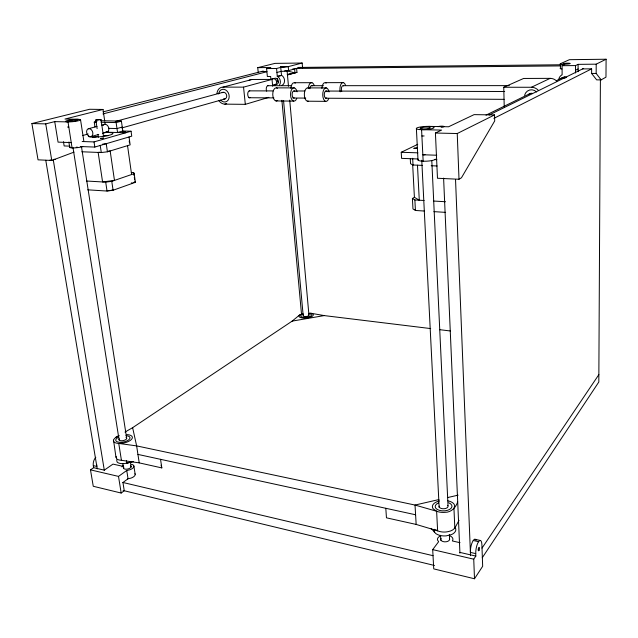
<?xml version="1.0" encoding="UTF-8"?>
<svg xmlns="http://www.w3.org/2000/svg" width="638" height="638" viewBox="0 0 638 638"><rect width="100%" height="100%" fill="white"/><g stroke="black" fill="none" stroke-linecap="round" stroke-linejoin="round"><path stroke-width="0.96" d="M561.903 68.976A6.436 0.805 -2.6 0 1 560.427 68.258L560.395 63.728L569.415 59.685L606.1 59.23L605.972 77.166L601.132 79.87L596.658 79.878L591.625 73.466L591.633 68.848L582.598 68.92M601.132 79.87L596.163 73.434L596.203 64.167L606.1 59.23M600.406 79.279L598.819 382.01L482.264 557.748M116.69 459.815L117.065 461.984A9.626 4.243 -11.5 0 0 124.33 463.619L133.549 461.585M160.553 459.328L161.797 467.901L139.22 462.877L121.427 460.309A9.642 4.219 -11.4 0 1 116.531 458.642L116.156 456.489M116.02 457.629L113.484 439.734L115.63 437.453L119.027 435.499M216.944 93.427L217.406 91.378A8.661 6.851 72.2 0 1 222.973 87.127L252.002 79.487L272.019 79.407L272.665 86.21M100.995 119.489L95.844 120.072L100.995 119.489L103.523 136.604M455.58 526.549C454.16 530.409 449.575 531.558 445.906 531.996A11.141 6.149 -1.1 0 1 437.62 530.832L416.159 524.428L386.461 517.825L385.807 508.295M459.001 520.361L454.83 528.112L453.953 508.55L454.703 505.463L453.937 503.964A11.213 5.981 -1.3 0 0 447.908 500.838M457.693 501.835C455.819 507.609 451.313 512.378 444.957 512.354A11.213 5.981 -1.3 0 1 436.623 511.237L415.027 505.057L136.636 445.89L118.756 443.434A9.69 4.099 -11.1 0 1 113.851 441.831L113.341 440.842M474.497 578.77L482.663 566.281L481.889 544.541A8.757 2.719 -79.9 0 0 478.54 541.718A8.757 2.719 -79.9 0 0 475.733 553.625L475.828 556.089L473.739 559.183L474.497 578.77L433.728 568.881L432.7 549.621L438.617 541.718L437.469 539.963A7.76 4.386 -1 0 1 440.523 535.912M482.009 548.106L598.859 374.626M562.15 78.235L562.325 77.988A3.661 3.557 86.9 0 1 566.624 77.389M564.789 76.935L564.415 77.445A3.637 3.541 88.3 0 0 564.064 78.322M302.571 313.601L299.174 315.379L299.126 316.679A7.225 2.496 -5.3 0 0 307.907 317.78A7.225 2.496 -5.3 0 0 313.059 314.287L311.208 313.314A7.225 2.496 -5.3 0 0 309.733 313.035M124.976 432.085L132.624 427.683L292.156 321.121L299.916 314.717M418.073 159.54A8.796 1.81 -3.3 0 0 424.262 161.239A8.796 1.81 -3.3 0 0 434.797 159.644L435.427 159.149M123.541 465.461A6.723 3.015 -11.6 0 0 122.265 466.203L112.982 464.105L104.297 470.158L93.65 467.694L90.484 469.863L93.26 486.276L121.172 493.046L124.251 490.766L122.943 482.488L128.047 478.763L126.747 470.485L129.578 469.871A6.723 3.015 -11.6 0 0 133.884 466.011L133.509 465.293A6.723 3.015 -11.6 0 0 131.54 464.328M90.484 469.863L118.508 476.395L126.747 470.485M121.914 466.888L123.541 465.74M423.154 161.215L421.582 129.666L441.568 130.096L435.419 133.023L437.477 178.257L459.009 179.254L461.457 177.779L494.697 120.941L494.53 114.92L474.098 114.633L448.554 126.779L428.784 126.38M424.19 211.026L415.426 210.468L412.969 208.929L412.411 198.482L414.405 197.317L419.278 200.212L417.475 165.186M115.63 437.453L118.947 435.882M493.884 118.365L591.601 68.864M435.419 133.023L457.239 133.533L494.53 114.92M489.123 115.007L583.626 68.41M486.012 115.143L529.747 93.722M556.519 80.603L561.871 77.98M575.54 70.204L578.108 68.96M417.906 158.966L401.581 158.36L401.238 152.275L417.73 144.332M504.227 106.937L503.757 87.254L531.39 87.27L550.139 78.354A9.522 9.203 80.6 0 1 556.719 81.146M558.848 78.929A6.404 6.228 86.9 0 1 561.711 75.029L562.126 74.901L562.07 65.698L575.532 65.57L578.1 64.358L596.203 64.167M562.07 65.698L564.718 64.494A6.452 0.774 -2.7 0 1 560.395 63.728M503.757 87.254L523.607 78.458L550.139 78.354M104.712 121.013L103.013 109.457L89.615 109.273L31.9 123.557L38.033 159.835L51.774 160.465L74.008 152.131M87.701 189.829L107.032 191.041L113.086 190.244L135.392 182.316L134.171 173.632L133.637 172.563L131.34 172.443M82.717 146.62L82.597 146.668A7.457 1.196 -6.6 0 1 73.673 147.928A7.457 1.196 -6.6 0 1 69.901 147.011M86.401 181.017L105.701 182.125L111.77 181.344L134.171 173.632M286.933 70.491L284.668 70.906M81.863 151.772L101.29 152.546L107.423 151.804L130.144 144.858L129.043 136.963M218.746 100.477A8.661 6.851 72.2 0 0 224.831 104.138L245.319 104.345L268.869 97.335M49.469 160.361L51.319 159.811M80.372 146.533L94.815 147.067L131.739 136.165L131.053 131.229L122.807 131.013L117.552 132.513L116.124 122.576L101.003 122.249M82.15 141.516L94.033 141.915L131.053 131.229M224.831 104.138L226.689 103.603M287.435 75.013L296.957 72.349L296.622 68.457M122.249 127.074L116.977 128.549L108.779 128.342M108.061 131.707L106.299 132.202L125.822 132.744M91.106 136.58A4.139 2.975 69.6 0 0 91.481 129.897A4.139 2.975 69.6 0 0 86.593 131.54A4.139 2.975 69.6 0 0 91.106 136.58L98.762 134.427M102.59 133.35L108.332 131.731M121.73 127.967L225.086 98.914M272.936 85.46L274.85 84.926M82.493 135.575L88.164 134.004M222.973 87.127L243.541 87.135L272.019 79.407M116.124 122.576L121.411 121.14L122.807 131.013M88.331 128.772L96.984 126.428M101.793 125.128L104.68 124.346M115.247 121.483L222.917 92.335M270.975 79.327L272.897 78.801M302.587 67.867L302.173 63.034L288.248 66.631A5.471 0.598 -4.5 0 1 280.72 67.421L276.565 68.481L277.299 76.432L281.757 75.428A5.567 4.57 73.8 0 1 284.54 80.906A5.567 4.57 73.8 0 1 281.557 85.508M277.299 76.432L281.525 75.324L280.72 67.421M276.932 72.461L281.079 71.376A5.463 0.614 -4.5 0 0 288.599 70.579L300.554 67.421M94.99 127.01L94.257 122.105L96.936 121.395M102.925 113.931L266.612 71.807M103.029 111.889L263.271 71.049M31.9 123.557L45.745 123.884L54.732 121.619L67.963 121.906A7.52 1.029 -6.2 0 0 80.372 120.048A7.52 1.029 -6.2 0 0 70.826 119.864A7.52 1.029 -6.2 0 0 68.019 121.914L72.078 147.92M103.013 109.457L64.988 119.035L78.147 119.298M270.919 79.407L270.64 76.472L267.362 76.488L266.604 68.577L270.799 67.516L257.744 67.652L258.223 72.533M257.744 67.652L275.018 63.377L302.173 63.034M287.355 74.566L296.957 72.349M438.944 499.554L415.027 505.057L416.159 524.428M447.557 497.576L458.076 495.16M287.307 74.614L294.939 72.899L294.636 68.984L292.706 69M292.156 321.121L324.168 315.587L430.674 328.578M127.448 478.851L130.862 478.149A6.699 3.054 -11.8 0 0 135.152 474.241L133.884 466.011M99.999 152.203L98.148 152.426L102.582 181.95L114.473 180.41L110.159 150.967L108.316 151.19M102.71 144.116L106.227 143.702L107.423 151.804M297.922 67.445L560.786 64.773M266.604 68.577L276.565 68.481M295.88 68.465L560.411 65.913M261.373 71.536L266.963 71.488M591.625 73.466L596.163 73.434M294.509 82.725L311.91 82.693M325.396 82.669L343.38 82.629M267.793 85.707L291.638 85.699M311.519 85.691L323.442 85.691M343.324 85.683L509.291 85.628M276.557 87.869L294.285 87.885M308.042 87.9L326.393 87.916M249.203 90.859L273.056 90.915M293.935 90.971L304.868 90.995M325.739 91.051L504.666 91.497M248.924 97.734L273.846 97.893M292.786 98.013L305.746 98.093M325.683 98.22L504.108 99.345M275.951 100.956L293.655 101.099M307.388 101.203L325.715 101.354M100.605 120.71L121.411 121.14M94.257 122.105L96.186 122.145M401.238 152.275L417.882 152.833M436.719 155.233L422.827 154.747A8.812 1.762 -3.3 0 0 425.052 154.763M69.941 146.15L64.151 145.942L63.473 141.724M434.869 159.588L436.807 159.659M410.29 158.966L410.545 163.743L413.025 165.011L422.38 165.386M431.208 165.736L437.094 165.976M53.943 159.301L55.474 159.372M412.411 198.482L414.875 199.957L424.134 200.492M433.84 201.058L445.491 201.728M433.928 211.641L445.611 212.374M439.55 329.663L450.396 330.986M311.208 313.314L324.168 315.587M137.928 454.408L415.601 514.77M474.831 539.246L480.135 540.434M473.236 540.498L478.564 541.686M460.038 542.699L452.35 540.952A7.76 4.386 -1 0 0 449.918 535.832M95.812 457.286A7.122 4.506 -72.6 0 0 93.308 465.636L96.84 466.45A7.138 4.49 -72.7 0 1 96.737 464.735M475.733 553.625L470.389 552.396A8.733 2.751 -79.8 0 1 472.423 541.941A8.733 2.751 -79.8 0 1 476.06 540.298M459.902 552.404L475.828 556.089M432.7 549.621L473.739 559.183M122.799 482.456L433.066 555.698M123.126 490.494L434.518 565.475M286.645 70.77L294.939 72.899M277.386 76.432L277.618 76.544A5.606 4.586 73.7 0 1 279.388 85.261M435.587 529.7L437.62 530.832L436.623 511.237L433.146 508.789A11.213 5.981 -1.3 0 1 439.415 500.95M431.16 528.376L435.786 533.575A11.125 6.181 -1.1 0 0 446.09 535.896L451.473 534.604A11.125 6.181 -1.1 0 0 455.747 528.806L455.189 527.674M134.905 473.763L135.152 474.241M134.841 181.192L135.392 182.316M161.095 465.214L161.797 467.901M132.624 427.683L136.636 445.89L139.22 462.877M45.776 160.29L97.247 468.866M93.308 465.636L93.65 467.694M53.209 159.46L104.361 470.557M45.745 123.884L51.774 160.465M54.732 121.619L58.058 142.13L71.233 142.585A7.473 1.156 -6.5 0 1 68.864 142.035L69.709 147.346M118.508 476.395L121.172 493.046M73.003 147.649L119.099 439.949M122.823 463.563L123.605 468.483M121.427 460.309L118.756 443.434L123.66 443.035A9.69 4.099 -11.1 0 0 132.249 438.25A9.69 4.099 -11.1 0 0 126.922 434.598M81.465 146.644L126.707 438.465M130.367 462.048L131.125 466.96M126.428 460.748L126.826 463.26A9.626 4.243 -11.5 0 0 131.46 461.737M80.54 119.761L83.785 140.799M94.033 141.915L94.815 147.067M100.214 145.336L101.29 152.546M105.701 182.125L107.032 191.041M95.844 120.072L97.128 128.637M97.981 134.347L98.404 137.202M104.855 122.337L105.142 124.314M111.77 181.344L113.086 190.244M129.211 140.982L129.49 142.944M133.637 172.563L134.036 175.442M134.307 177.356L134.578 179.278M127.544 145.655L131.603 174.517M243.541 87.135L245.319 104.345M283.551 100.581L303.17 315.435M281.884 100.333L301.527 314.335M288.248 66.631L288.599 70.579M287.06 70.411L288.48 86.25M289.716 100.11L308.928 314.981M434.215 529.277L434.366 532.18M412.666 158.288L413.025 165.011M414.875 199.957L415.426 210.468M412.674 164.684L414.405 197.317M416.391 128.685L418.002 160.018M421.766 160.234L439.159 507.457M440.555 535.314L440.802 540.282M431.79 160.457L448.012 505.727M449.367 534.588L449.599 539.565M443.601 178.106L459.934 553.178M457.239 133.533L459.009 179.254M455.532 179.43L470.525 555.666M575.532 65.57L575.548 72.979M578.1 64.358L578.108 71.711M531.39 87.27A10.001 9.57 75.4 0 1 538.257 90.213M524.588 95.301A7.497 7.178 75.4 0 1 536.574 91.984M321.895 88.419A6.508 3.174 89.7 0 1 326.201 83.084M340.19 91.816A6.571 3.11 89.9 0 1 341.418 83.538A6.571 3.11 89.9 0 1 345.461 85.077M341.753 91.362A3.501 1.659 89.9 0 1 341.705 87.087A3.501 1.659 89.9 0 1 343.643 85.907M308.266 101.155A6.691 3.373 89.6 0 1 304.342 93.842A6.691 3.373 89.6 0 1 308.896 88.315M328.714 98.595A6.755 3.302 89.9 0 1 323.665 99.321A6.755 3.302 89.9 0 1 324.192 89.017A6.755 3.302 89.9 0 1 329.048 91.912M326.768 97.925A3.605 1.762 89.9 0 1 324.59 96.649A3.605 1.762 89.9 0 1 324.822 92.039A3.605 1.762 89.9 0 1 327.087 91.728M266.684 91.162A3.365 1.81 88.9 0 1 266.461 87.43A3.365 1.81 88.9 0 1 268.223 85.707M248.716 80.595A8.294 6.691 73 0 1 252.002 79.487M220.708 100.126A6.492 5.136 72.2 0 0 228.109 100.166A6.492 5.136 72.2 0 0 227.112 91.138A6.492 5.136 72.2 0 0 219.711 91.13L219.033 92.446A6.492 5.136 72.2 0 0 218.682 93.977M250.455 97.454A3.461 1.914 88.8 0 1 247.743 94.831A3.461 1.914 88.8 0 1 249.785 90.859M290.904 88.379A6.404 3.294 89.3 0 1 295.346 83.139M308.361 88.403A6.46 3.23 89.5 0 1 310.642 82.9A6.46 3.23 89.5 0 1 314.079 85.093M309.877 88.738A3.445 1.723 89.5 0 1 312.197 85.907M277.721 100.413A6.579 3.493 89.2 0 1 272.745 94.568A6.579 3.493 89.2 0 1 277.442 88.283M296.75 98.388A6.643 3.421 89.4 0 1 291.518 99.097A6.643 3.421 89.4 0 1 292.005 88.969A6.643 3.421 89.4 0 1 297.069 91.816M294.277 97.989A3.541 1.826 89.4 0 1 292.188 93.658A3.541 1.826 89.4 0 1 295.027 91.633M528.79 94.432A3.995 3.828 75.4 0 1 532.483 93.411M561.137 78.57A3.676 3.573 86.2 0 1 565.451 77.972M271.788 79.63A3.214 2.624 73.6 0 1 275.161 79.264A3.214 2.624 73.6 0 1 276.413 83.195A3.214 2.624 73.6 0 1 273.479 84.926M222.184 92.701A3.461 2.735 72.2 0 1 226.626 95.222A3.461 2.735 72.2 0 1 223.539 98.93M278.216 82.438A3.182 2.608 73.8 0 1 277.442 78.649M275.337 84.399A3.206 2.624 73.7 0 0 277.825 83.586L278.184 82.924A3.206 2.624 73.7 0 0 277.889 79.766L277.41 79.112A3.206 2.624 73.7 0 0 274.157 78.618M424.126 135.966A8.868 1.611 -3.4 0 1 421.893 135.974M103.157 125.423A4.059 2.951 69.8 0 1 107.001 125.072A4.059 2.951 69.8 0 1 108.731 129.993A4.059 2.951 69.8 0 1 105.493 132.042M103.842 132.624A12.385 1.89 -6.3 0 1 112.567 133.996A12.385 1.89 -6.3 0 1 97.821 136.963A12.385 1.89 -6.3 0 1 88.578 135.703M77.302 147.131A4.259 0.678 -6.6 0 1 76.193 147.242M68.784 127.106A7.512 1.061 -6.3 0 1 67.54 127.018M449.575 538.966A4.434 2.504 -1 0 1 444.566 541.829A4.434 2.504 -1 0 1 441.097 538.408M130.399 465.844A3.844 1.723 -11.6 0 1 129.977 468.156A3.844 1.723 -11.6 0 1 125.136 469.137A3.844 1.723 -11.6 0 1 123.892 467.168M308.824 313.641A5.423 1.874 -5.3 0 1 310.212 316.376A5.423 1.874 -5.3 0 1 301.934 317.022A5.423 1.874 -5.3 0 1 303.457 314.063M448.721 502.768A8.414 4.49 -1.3 0 1 449.75 509.363A8.414 4.49 -1.3 0 1 437.325 509.507A8.414 4.49 -1.3 0 1 438.545 502.896M125.917 435.69A7.265 3.07 -11.1 0 1 128.701 439.869A7.265 3.07 -11.1 0 1 117.767 442.006A7.265 3.07 -11.1 0 1 118.82 437.07M447.724 505.408A4.49 2.393 -1.3 0 1 444.128 508.749A4.49 2.393 -1.3 0 1 439.135 506.109M126.005 437.532A3.876 1.643 -11.1 0 1 125.558 439.734A3.876 1.643 -11.1 0 1 120.662 440.699A3.876 1.643 -11.1 0 1 119.426 438.816M308.577 314.805A2.887 0.997 -5.3 0 1 306.423 316.472A2.887 0.997 -5.3 0 1 303.297 315.459M415.426 209.806A4.203 1.061 -3.2 0 1 414.907 209.591M438.035 126.651A3.062 0.534 -3.2 0 1 443.29 126.252A3.062 0.534 -3.2 0 1 441.209 127.225M113.006 189.749A3.629 0.734 -7 0 1 110.94 190.371M110.015 190.515A3.629 0.734 -7 0 1 106.347 190.443M134.179 182.229A3.517 0.702 -6.7 0 1 133.693 182.436M132.21 182.819A3.517 0.702 -6.7 0 1 131.316 182.954M92.685 137.505A11.348 1.762 -6.3 0 1 97.542 136.484M103.308 135.806A11.348 1.762 -6.3 0 1 108.492 135.655M417.451 148.024L413.926 148.295L417.451 148.024M125.431 131.891L122.392 132.241L125.431 131.891M103.643 138.143L100.613 138.502L103.643 138.143M286.709 66.448L280.481 66.918L286.709 66.448M564.646 64.127A3.684 0.447 -2.7 0 0 570.236 63.497A3.684 0.447 -2.7 0 0 564.789 63.353A3.684 0.447 -2.7 0 0 564.646 64.127M419.7 129.57A8.884 1.563 -3.4 0 0 433.992 127.752A8.884 1.563 -3.4 0 0 421.965 126.747A8.884 1.563 -3.4 0 0 419.7 129.57M422.045 128.892A5.072 0.893 -3.4 0 0 430.219 127.863A5.072 0.893 -3.4 0 0 423.377 127.281A5.072 0.893 -3.4 0 0 422.045 128.892M70.188 121.348A4.299 0.59 -6.2 0 0 77.246 120.279A4.299 0.59 -6.2 0 0 71.807 120.175A4.299 0.59 -6.2 0 0 70.188 121.348M479.042 550.235A1.755 0.542 -79.9 0 0 479.226 547.372A1.755 0.542 -79.9 0 0 478.221 549.549A1.755 0.542 -79.9 0 0 479.042 550.235"/></g></svg>
